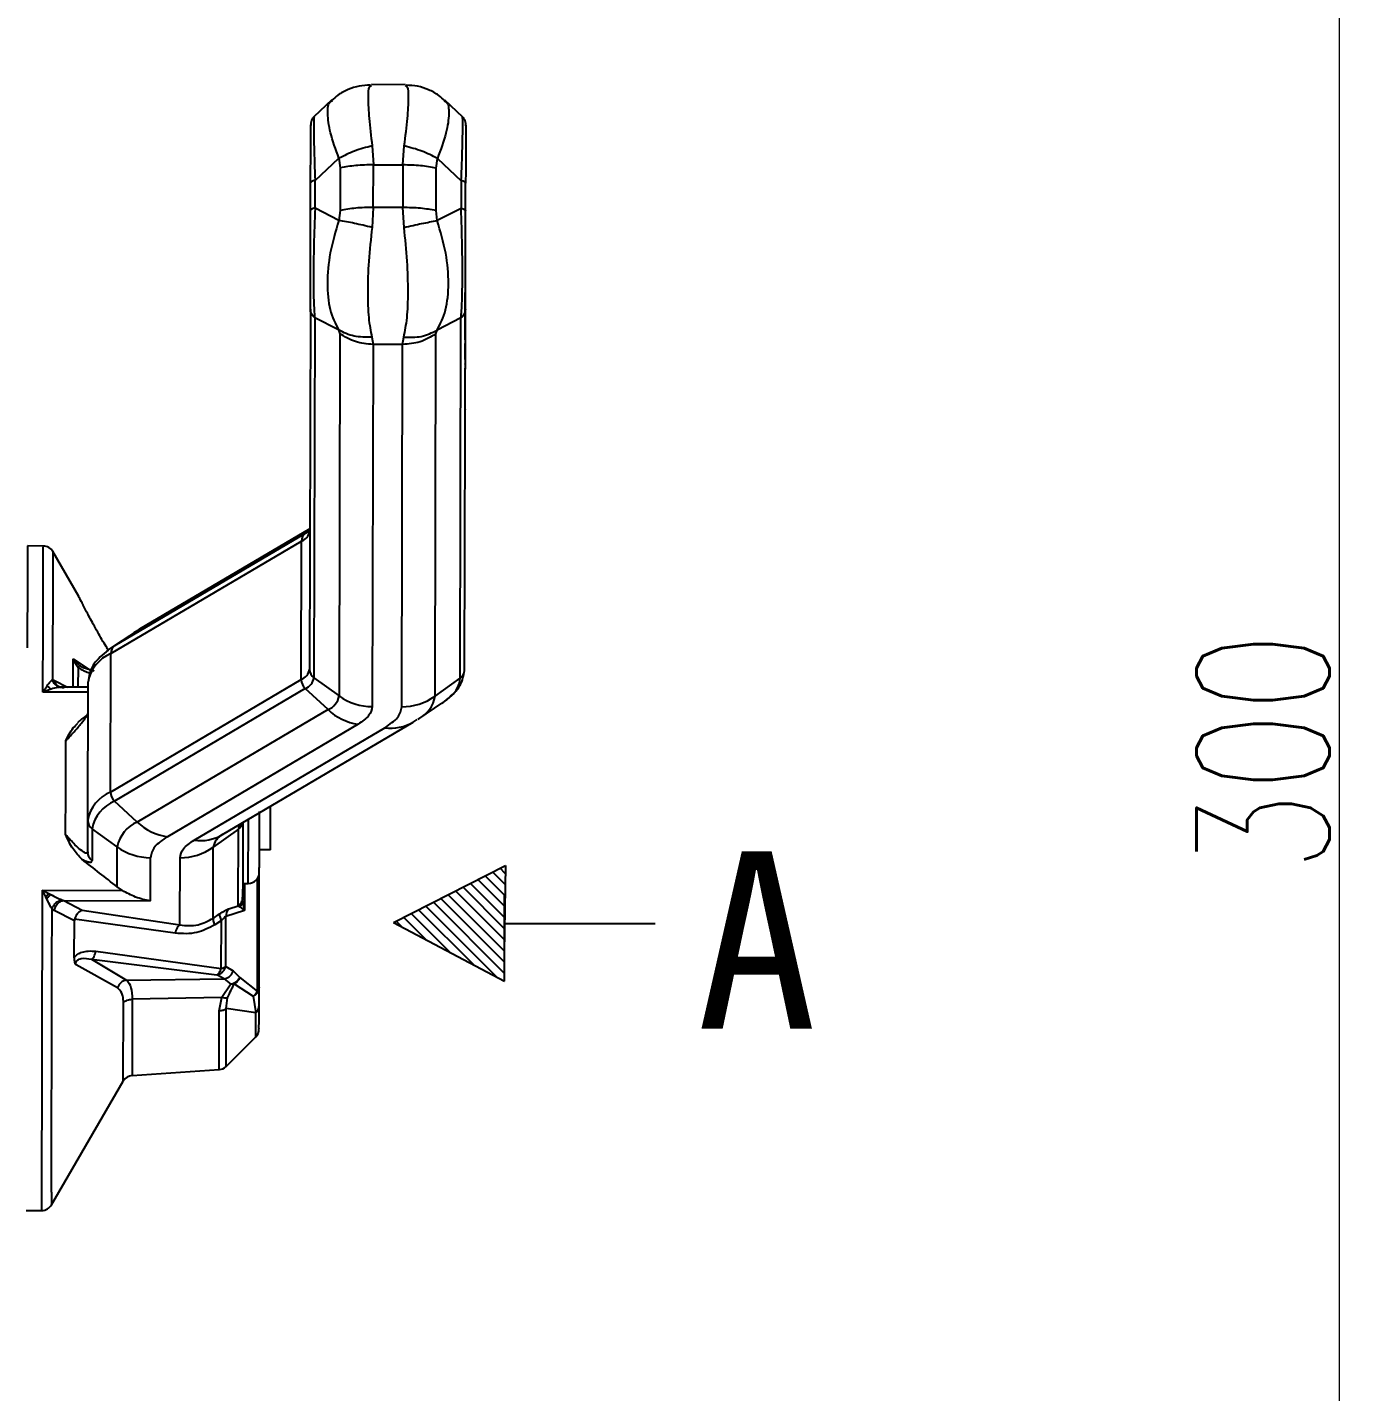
# Model space of a CAD drawing. Header units: millimetres. Extents: x 1890 to 4327, y 775 to 2498.
# Drawn here: x 2703 to 2823.2, y 2199.7 to 2322.9 of the extents above; entities that cross this region are included whole.
import ezdxf

# ---------------------------------------------------------------- set-up
doc = ezdxf.new("R2010")
doc.units = ezdxf.units.MM
doc.layers.add('AM_5', color=3, linetype='Continuous', lineweight=25)
doc.layers.add('文字', color=7, linetype='Continuous', lineweight=13)
doc.layers.add('layer 1', color=7, linetype='Continuous')
doc.styles.add('SLDTEXTSTYLE1', font='txt.shx', dxfattribs={"width": 0.7, "bigfont": 'gbcbig.shx'})
doc.styles.add('STYLE1', font='txt.shx', dxfattribs={"width": 0.8, "height": 3, "bigfont": 'hzdx.shx'})
doc.dimstyles.new('SLDDIMSTYLE12$0', dxfattribs={"dimtxt": 12, "dimasz": 10, "dimexe": 0, "dimexo": 0.0625, "dimgap": 0.875, "dimtad": 1, "dimdec": 1, "dimlfac": 1.8, "dimrnd": 1e-09, "dimzin": 12, "dimdsep": 46, "dimtxsty": 'SLDTEXTSTYLE1', "dimcen": 0.09, "dimdle": 8.16, "dimclrd": 3, "dimclre": 3, "dimadec": 0, "dimazin": 3, "dimtfac": 1, "dimtdec": 1, "dimtofl": 0, "dimtmove": 0, "dimatfit": 3, "dimfxl": 0, "dimfrac": 2, "dimtolj": 1, "dimlwd": 5, "dimlwe": 5, "dimarcsym": 0})

# ---------------------------------------------------------------- blocks, each defined once
blk = doc.blocks.new('*D78')
at = {"layer": 'AM_5', "color": 3, "lineweight": 5, "transparency": 16777216}
blk.add_line((2641.7, 2406.85), (2821.53, 2406.85), dxfattribs=at)
at = {"layer": 'AM_5', "color": 3, "linetype": 'Continuous', "lineweight": 5, "transparency": 16777216}
for p, q in [((2821.53, 2396.85), (2821.53, 2118.11)), ((2688.7, 2108.11), (2821.53, 2108.11))]:
    blk.add_line(p, q, dxfattribs=at)
at = {"layer": 'AM_5', "color": 3, "transparency": 16777216}
for points in [[(2819.86, 2396.85), (2823.19, 2396.85), (2821.53, 2406.85)], [(2819.86, 2118.11), (2823.19, 2118.11), (2821.53, 2108.11)]]:
    blk.add_solid(points, dxfattribs=at)
at = {"layer": 'Defpoints', "color": 0, "transparency": 16777216}
for p in [(2641.64, 2406.85), (2688.64, 2108.11), (2821.53, 2108.11)]:
    blk.add_point(p, dxfattribs=at)
at = {"layer": 'AM_5', "color": 0, "transparency": 16777216, "insert": (2814.65, 2257.48), "char_height": 12, "attachment_point": 5, "rotation": 90, "style": 'SLDTEXTSTYLE1'}
blk.add_mtext('\\A1;300', dxfattribs=at)

msp = doc.modelspace()

# ---------------------------------------------------------------- hatches: boundary and pattern name
at = {"layer": 'layer 1'}
h = msp.add_hatch(dxfattribs=at)
h.set_pattern_fill('ANSI31', color=256, scale=0.225, angle=90)
h.set_pattern_definition([(135, (1536.5474, -4875.60505), (-0.50513941, -0.50513941), [])])
h.paths.add_polyline_path([(2746.218, 2247.209), (2736.111, 2242.066), (2746.147, 2236.787), (2746.147, 2241.998)])

# ---------------------------------------------------------------- linework, layer by layer
at = {"color": 7, "linetype": 'Continuous', "lineweight": 25}
for p, q in [((2734.117, 2317.636), (2734.031, 2317.583)), ((2737.186, 2317.729), (2734.117, 2317.736)), ((2737.275, 2317.574), (2737.186, 2317.629)), ((2730.554, 2316.348), (2728.913, 2314.832)), ((2730.545, 2316.263), (2730.605, 2316.29)), ((2742.379, 2314.802), (2740.744, 2316.326)), ((2740.691, 2316.266), (2740.757, 2316.235)), ((2734.194, 2312.205), (2734.303, 2310.491)), ((2736.969, 2310.486), (2737.086, 2312.199)), ((2729.033, 2309.086), (2731.191, 2311.079)), ((2731.191, 2311.079), (2731.302, 2310.222)), ((2731.302, 2310.222), (2731.294, 2306.377)), ((2734.295, 2306.646), (2734.303, 2310.491)), ((2734.303, 2310.491), (2736.969, 2310.486)), ((2736.969, 2310.486), (2736.961, 2306.641)), ((2739.961, 2306.359), (2739.969, 2310.204)), ((2739.969, 2310.204), (2740.083, 2311.06)), ((2740.083, 2311.06), (2742.233, 2309.057)), ((2729.028, 2306.586), (2729.033, 2309.086)), ((2742.233, 2309.057), (2742.228, 2306.558)), ((2728.627, 2306.367), (2728.633, 2308.866)), ((2742.627, 2306.337), (2742.633, 2308.836)), ((2731.179, 2305.474), (2729.028, 2306.586)), ((2734.295, 2306.646), (2734.178, 2304.84)), ((2736.961, 2306.641), (2734.295, 2306.646)), ((2737.07, 2304.834), (2736.961, 2306.641)), ((2742.228, 2306.558), (2740.071, 2305.455)), ((2731.294, 2306.377), (2731.179, 2305.474)), ((2740.071, 2305.455), (2739.961, 2306.359)), ((2742.602, 2294.687), (2742.621, 2303.291)), ((2728.608, 2297.461), (2728.539, 2264.942)), ((2729.007, 2296.691), (2728.937, 2264.172)), ((2731.158, 2295.579), (2729.007, 2296.691)), ((2742.207, 2296.663), (2740.05, 2295.56)), ((2742.137, 2264.144), (2742.207, 2296.663)), ((2742.539, 2264.912), (2742.608, 2297.431)), ((2731.158, 2295.579), (2731.27, 2295.245)), ((2739.937, 2295.226), (2740.05, 2295.56)), ((2731.27, 2295.245), (2731.2, 2262.533)), ((2734.157, 2294.945), (2734.268, 2294.277)), ((2734.268, 2294.277), (2734.198, 2261.565)), ((2736.935, 2294.272), (2734.268, 2294.277)), ((2736.865, 2261.56), (2736.935, 2294.272)), ((2736.935, 2294.272), (2737.049, 2294.939)), ((2739.867, 2262.515), (2739.937, 2295.226)), ((2742.599, 2292.925), (2742.602, 2294.361)), ((2742.593, 2290.549), (2742.597, 2292.14)), ((2742.598, 2292.485), (2742.598, 2292.514)), ((2742.587, 2287.509), (2742.592, 2289.817)), ((2742.583, 2285.573), (2742.586, 2287.164)), ((2710.958, 2267.075), (2728.181, 2277.232)), ((2728.566, 2277.611), (2713.016, 2268.441)), ((2728.566, 2277.617), (2713.188, 2268.549)), ((2728.181, 2277.232), (2728.565, 2277.487)), ((2728.327, 2277.323), (2728.181, 2277.232)), ((2728.478, 2277.357), (2728.419, 2277.386)), ((2728.56, 2277.362), (2728.565, 2277.438)), ((2704.485, 2276.072), (2703.062, 2276.075)), ((2710.594, 2266.353), (2727.817, 2276.51)), ((2727.79, 2264.014), (2727.817, 2276.51)), ((2707.686, 2271.503), (2705.344, 2275.58)), ((2710.958, 2267.075), (2713.016, 2268.441)), ((2713.016, 2268.441), (2712.681, 2268.232)), ((2713.186, 2268.547), (2712.822, 2268.298)), ((2713.016, 2268.441), (2713.188, 2268.549)), ((2712.681, 2268.232), (2710.584, 2266.841)), ((2710.584, 2266.841), (2710.958, 2267.075)), ((2707.19, 2263.316), (2707.195, 2265.875)), ((2707.195, 2265.875), (2707.33, 2265.557)), ((2707.39, 2265.613), (2707.195, 2265.875)), ((2707.195, 2265.875), (2708.666, 2264.9)), ((2710.567, 2253.857), (2710.594, 2266.353)), ((2707.33, 2265.557), (2707.39, 2265.613)), ((2707.33, 2265.557), (2707.627, 2265.113)), ((2707.779, 2265.259), (2707.39, 2265.613)), ((2707.627, 2265.113), (2707.624, 2263.315)), ((2709.091, 2264.771), (2708.099, 2265.072)), ((2704.457, 2262.882), (2704.834, 2263.458)), ((2705.325, 2264.006), (2705.509, 2263.935)), ((2705.509, 2263.935), (2706.673, 2263.317)), ((2705.808, 2263.39), (2705.87, 2263.378)), ((2705.915, 2263.31), (2705.818, 2263.385)), ((2706.19, 2263.313), (2705.912, 2263.3)), ((2708.535, 2263.313), (2706.066, 2263.319)), ((2706.374, 2263.279), (2706.19, 2263.313)), ((2708.509, 2251.304), (2708.536, 2263.8)), ((2710.567, 2253.857), (2727.79, 2264.014)), ((2728.937, 2264.172), (2731.2, 2262.533)), ((2739.867, 2262.515), (2742.137, 2264.144)), ((2705.21, 2263.158), (2704.457, 2262.882)), ((2708.534, 2262.874), (2704.457, 2262.882)), ((2728.151, 2263.197), (2710.928, 2253.041)), ((2730.203, 2261.295), (2728.151, 2263.197)), ((2730.203, 2261.295), (2712.979, 2251.139)), ((2738.394, 2260.481), (2740.491, 2261.871)), ((2732.92, 2259.98), (2715.697, 2249.823)), ((2718.114, 2249.508), (2735.337, 2259.664)), ((2720.664, 2250.007), (2737.887, 2260.164)), ((2737.887, 2260.164), (2738.059, 2260.271)), ((2737.888, 2260.165), (2738.253, 2260.414)), ((2738.311, 2260.427), (2738.394, 2260.481)), ((2712.979, 2251.139), (2710.928, 2253.041)), ((2724.915, 2252.514), (2725.012, 2252.514)), ((2725.004, 2248.647), (2725.012, 2252.514)), ((2708.503, 2248.451), (2708.509, 2251.304)), ((2722.509, 2251.095), (2722.498, 2245.849)), ((2722.997, 2245.596), (2723.01, 2251.39)), ((2708.908, 2250.534), (2708.902, 2247.681)), ((2711.171, 2248.895), (2708.908, 2250.534)), ((2722.108, 2250.506), (2719.838, 2248.877)), ((2722.093, 2243.584), (2722.108, 2250.506)), ((2711.163, 2245.294), (2711.171, 2248.895)), ((2719.824, 2242.45), (2719.838, 2248.877)), ((2725.004, 2248.647), (2724.004, 2248.649)), ((2714.161, 2244.037), (2714.169, 2247.927)), ((2716.823, 2241.857), (2716.836, 2247.922)), ((2723.823, 2235.841), (2723.845, 2246.062)), ((2704.357, 2216.072), (2704.419, 2244.983)), ((2704.419, 2244.983), (2711.629, 2244.968)), ((2704.706, 2244.407), (2704.419, 2244.983)), ((2704.419, 2244.983), (2704.995, 2244.686)), ((2711.629, 2244.968), (2711.163, 2245.294)), ((2722.498, 2245.849), (2722.495, 2244.352)), ((2722.497, 2245.597), (2722.997, 2245.596)), ((2722.651, 2245.597), (2722.646, 2243.173)), ((2704.793, 2244.233), (2704.706, 2244.407)), ((2704.995, 2244.686), (2705.17, 2244.597)), ((2706.149, 2244.118), (2706.332, 2244.054)), ((2706.332, 2244.054), (2708.013, 2243.178)), ((2706.332, 2244.054), (2714.161, 2244.037)), ((2722.484, 2243.957), (2722.468, 2244.134)), ((2722.505, 2243.862), (2722.476, 2243.919)), ((2722.495, 2244.352), (2722.494, 2244.078)), ((2722.531, 2243.857), (2722.494, 2244.078)), ((2722.646, 2243.173), (2722.531, 2243.857)), ((2705.465, 2243.146), (2705.281, 2243.271)), ((2707.299, 2242.211), (2705.465, 2243.146)), ((2707.323, 2242.383), (2707.299, 2242.211)), ((2716.389, 2241.102), (2707.323, 2242.383)), ((2708.013, 2243.178), (2716.823, 2241.857)), ((2719.824, 2242.45), (2720.407, 2242.845)), ((2722.646, 2243.173), (2720.989, 2242.625)), ((2721.236, 2243.299), (2722.093, 2243.584)), ((2722.093, 2243.584), (2722.225, 2243.49)), ((2722.225, 2243.49), (2722.646, 2243.173)), ((2707.292, 2238.935), (2707.299, 2242.211)), ((2720.574, 2242.25), (2719.99, 2241.87)), ((2720.564, 2237.936), (2720.574, 2242.25)), ((2708.839, 2238.754), (2712.013, 2236.88)), ((2708.839, 2238.754), (2720.166, 2237.349)), ((2709.238, 2239.477), (2720.564, 2237.936)), ((2711.181, 2236.178), (2707.446, 2238.25)), ((2720.979, 2238.088), (2721.643, 2237.7)), ((2721.643, 2237.7), (2722.236, 2237.104)), ((2712.013, 2236.88), (2720.831, 2236.985)), ((2720.831, 2236.985), (2720.166, 2237.349)), ((2721.439, 2236.516), (2720.622, 2235.291)), ((2720.831, 2236.985), (2721.439, 2236.516)), ((2721.723, 2236.525), (2721.583, 2236.511)), ((2721.723, 2236.525), (2723.442, 2235.414)), ((2722.236, 2237.104), (2723.823, 2235.841)), ((2723.974, 2234.521), (2723.977, 2236.209)), ((2712.527, 2235.143), (2712.513, 2228.254)), ((2720.622, 2235.291), (2712.527, 2235.143)), ((2720.374, 2234.106), (2720.622, 2235.291)), ((2721.012, 2234.305), (2721.137, 2235.264)), ((2723.442, 2235.414), (2723.679, 2233.923)), ((2711.715, 2227.758), (2711.73, 2234.84)), ((2723.679, 2233.923), (2721.012, 2234.305)), ((2723.676, 2232.292), (2723.679, 2233.923)), ((2721.001, 2229.075), (2723.675, 2231.738)), ((2723.675, 2231.738), (2723.676, 2232.292)), ((2721.001, 2229.075), (2721.002, 2229.732)), ((2705.224, 2216.57), (2711.715, 2227.758)), ((2712.513, 2228.254), (2720.366, 2228.787)), ((2705.226, 2217.713), (2705.224, 2216.57)), ((2702.934, 2216.075), (2704.357, 2216.072))]:
    msp.add_line(p, q, dxfattribs=at)
at = {"color": 7, "linetype": 'Continuous', "lineweight": 25, "flags": 128}
for points in [[(2728.443, 2277.404), (2728.363, 2277.347), (2728.327, 2277.323)], [(2703.062, 2276.075), (2703.062, 2276.044), (2703.062, 2275.72), (2703.06, 2275.048), (2703.058, 2274.037), (2703.055, 2272.698), (2703.052, 2271.047), (2703.047, 2269.103), (2703.043, 2266.889)], [(2710.255, 2266.61), (2710.491, 2266.779), (2710.584, 2266.841)], [(2742.511, 2264.692), (2742.532, 2264.801), (2742.539, 2264.912)], [(2722.489, 2251.083), (2722.482, 2251.053), (2722.478, 2251.037)], [(2720.979, 2238.088), (2720.98, 2238.634), (2720.981, 2239.187), (2720.982, 2239.747), (2720.984, 2240.313), (2720.985, 2240.884), (2720.986, 2241.46), (2720.987, 2242.04), (2720.989, 2242.625)]]:
    msp.add_lwpolyline(points, dxfattribs=at)
at = {"color": 7, "linetype": 'Continuous', "lineweight": 25}
for centre, radius, start, end in [((2727.308, 2277.704), 1.298, 293.08147, 344.71047), ((2728.671, 2276.532), 0.854, 124.96394, 181.4796), ((2704.483, 2275.072), 1, 29.87752, 88.78166), ((2711.447, 2266.375), 0.854, 124.96424, 181.47959), ((2711.881, 2263.21), 3.397, 112.27537, 169.98802), ((2727.322, 2265.157), 1.235, 292.27534, 349.98804), ((2729.488, 2264.945), 0.95, 180.20287, 234.51476), ((2741.584, 2264.924), 0.956, 305.32842, 345.9426), ((2728.914, 2264.023), 1.124, 180.45492, 227.25342), ((2727.66, 2264.398), 1.297, 292.27555, 349.98754), ((2739.86, 2264.283), 2.281, 310.49638, 356.50834), ((2729.578, 2262.819), 1.647, 292.27534, 349.98804), ((2734.2, 2266.698), 5.133, 234.24005, 269.98181), ((2736.885, 2266.693), 5.133, 269.77321, 305.51496), ((2737.117, 2262.955), 2.785, 297.28452, 350.89381), ((2737.414, 2266.609), 5.649, 303.00168, 314.03972), ((2733.629, 2264.907), 4.978, 226.51011, 261.8155), ((2735.891, 2263.599), 3.973, 261.99352, 300.1682), ((2711.855, 2250.713), 3.397, 112.27534, 169.98804), ((2711.691, 2253.866), 1.124, 180.45496, 227.25325), ((2712.192, 2249.954), 3.335, 112.27534, 169.98804), ((2709.459, 2251.307), 0.95, 180.20285, 234.51412), ((2714.111, 2248.376), 2.985, 112.27534, 169.98804), ((2716.405, 2254.75), 4.978, 226.51012, 261.8155), ((2721.551, 2251.288), 0.96, 305.41486, 344.83941), ((2718.667, 2253.442), 3.973, 261.99352, 300.1682), ((2721.365, 2248.629), 1.547, 116.74671, 170.79661), ((2722.886, 2250.48), 0.779, 142.71658, 178.13099), ((2714.171, 2253.06), 5.133, 234.24006, 269.98181), ((2716.856, 2253.054), 5.133, 269.77306, 305.51487), ((2722.999, 2246.596), 1, 269.87751, 359.87751), ((2721.929, 2242.662), 0.941, 137.39243, 182.2552), ((2722.969, 2232.447), 1, 314.87872, 359.87751), ((2720.295, 2229.784), 1, 274.41022, 314.87938), ((2712.58, 2227.257), 1, 93.87747, 149.87695), ((2704.359, 2217.072), 1, 269.87751, 329.8775)]:
    msp.add_arc(centre, radius, start, end, dxfattribs=at)
msp.add_ellipse((2699.165, 2246.083), major_axis=(39.739, -29.602), ratio=0.1347016, start_param=1.3656679, end_param=1.4483144, dxfattribs=at)
for points, knots in [([(2734.033, 2317.693), (2733.692, 2317.675), (2733.001, 2317.638), (2732.007, 2317.315), (2731.156, 2316.87), (2730.711, 2316.461), (2730.523, 2316.289)], [0, 0, 0, 0, 0.2636482, 0.533255, 0.8030343, 1, 1, 1, 1]), ([(2734.031, 2317.583), (2733.991, 2317.575), (2733.853, 2317.548), (2733.801, 2316.571), (2733.878, 2314.793), (2734.087, 2313.078), (2734.194, 2312.205)], [0, 0, 0, 0, 0.1160538, 0.4072247, 0.6985704, 1, 1, 1, 1]), ([(2737.086, 2312.199), (2737.196, 2313.071), (2737.412, 2314.786), (2737.497, 2316.563), (2737.45, 2317.538), (2737.313, 2317.566), (2737.275, 2317.574)], [0, 0, 0, 0, 0.3023528, 0.5946015, 0.8866637, 1, 1, 1, 1]), ([(2740.779, 2316.262), (2740.591, 2316.436), (2740.147, 2316.847), (2739.297, 2317.297), (2738.304, 2317.624), (2737.614, 2317.664), (2737.273, 2317.683)], [0, 0, 0, 0, 0.1977901, 0.4672889, 0.7366185, 1, 1, 1, 1]), ([(2731.191, 2311.079), (2730.9, 2311.884), (2730.327, 2313.467), (2730.131, 2315.18), (2730.216, 2316.135), (2730.509, 2316.249), (2730.545, 2316.263)], [0, 0, 0, 0, 0.32510353, 0.63958996, 0.95632055, 1, 1, 1, 1]), ([(2740.757, 2316.235), (2740.792, 2316.221), (2741.082, 2316.106), (2741.16, 2315.152), (2740.958, 2313.444), (2740.378, 2311.863), (2740.083, 2311.06)], [0, 0, 0, 0, 0.0437585, 0.3588199, 0.6740807, 1, 1, 1, 1]), ([(2728.633, 2308.866), (2728.635, 2309.846), (2728.638, 2311.244), (2728.641, 2312.638), (2728.642, 2313.399), (2728.643, 2313.884), (2728.644, 2314.179), (2728.644, 2314.078), (2728.644, 2314.044)], [0, 0, 0, 0, 0.3430655, 0.489647, 0.6330797, 0.7764735, 0.9232465, 1, 1, 1, 1]), ([(2728.916, 2314.826), (2728.905, 2314.815), (2728.835, 2314.752), (2728.746, 2314.6), (2728.659, 2314.381), (2728.649, 2314.225), (2728.644, 2314.148)], [0, 0, 0, 0, 0.0623363, 0.3776324, 0.693034, 1, 1, 1, 1]), ([(2728.971, 2314.766), (2728.963, 2314.796), (2728.925, 2314.935), (2728.908, 2314.073), (2728.932, 2312.112), (2728.998, 2310.147), (2729.033, 2309.086)], [0, 0, 0, 0, 0.0799609, 0.3699951, 0.6599223, 1, 1, 1, 1]), ([(2742.233, 2309.057), (2742.273, 2310.11), (2742.346, 2312.067), (2742.379, 2314.031), (2742.366, 2314.903), (2742.328, 2314.764), (2742.319, 2314.733)], [0, 0, 0, 0, 0.3373309, 0.6273478, 0.9171835, 1, 1, 1, 1]), ([(2742.644, 2314.118), (2742.639, 2314.195), (2742.629, 2314.351), (2742.544, 2314.57), (2742.456, 2314.722), (2742.387, 2314.785), (2742.376, 2314.795)], [0, 0, 0, 0, 0.3080927, 0.6246521, 0.9411056, 1, 1, 1, 1]), ([(2742.644, 2314.01), (2742.644, 2314.046), (2742.644, 2314.147), (2742.643, 2313.848), (2742.642, 2313.357), (2742.641, 2312.592), (2742.638, 2311.199), (2742.635, 2309.808), (2742.633, 2308.836)], [0, 0, 0, 0, 0.0793091, 0.2259045, 0.3693521, 0.5127847, 0.6595677, 1, 1, 1, 1]), ([(2734.194, 2312.205), (2733.65, 2312.066), (2732.562, 2311.788), (2731.648, 2311.315), (2731.191, 2311.079)], [0, 0, 0, 0, 0.5000023, 1, 1, 1, 1]), ([(2740.083, 2311.06), (2739.627, 2311.298), (2738.715, 2311.775), (2737.629, 2312.057), (2737.086, 2312.199)], [0, 0, 0, 0, 0.4999977, 1, 1, 1, 1]), ([(2729.028, 2306.586), (2728.988, 2305.465), (2728.915, 2303.379), (2728.877, 2300.385), (2728.903, 2297.958), (2728.97, 2297.135), (2729.007, 2296.691)], [0, 0, 0, 0, 0.2683795, 0.4991161, 0.7297085, 1, 1, 1, 1]), ([(2742.207, 2296.663), (2742.245, 2297.102), (2742.315, 2297.919), (2742.352, 2300.332), (2742.327, 2303.331), (2742.263, 2305.427), (2742.228, 2306.558)], [0, 0, 0, 0, 0.2680966, 0.4988227, 0.7294637, 1, 1, 1, 1]), ([(2728.608, 2297.461), (2728.609, 2297.838), (2728.61, 2298.376), (2728.613, 2299.709), (2728.615, 2300.785), (2728.618, 2301.998), (2728.622, 2303.882), (2728.625, 2305.345), (2728.627, 2306.367)], [0, 0, 0, 0, 0.2713523, 0.38737, 0.5008964, 0.614411, 0.7305771, 1, 1, 1, 1]), ([(2731.179, 2305.474), (2730.886, 2304.492), (2730.31, 2302.561), (2730.075, 2299.759), (2730.298, 2297.281), (2730.868, 2296.153), (2731.158, 2295.579)], [0, 0, 0, 0, 0.2541677, 0.5000156, 0.7457168, 1, 1, 1, 1]), ([(2734.178, 2304.84), (2733.638, 2304.968), (2732.552, 2305.225), (2731.639, 2305.391), (2731.179, 2305.474)], [0, 0, 0, 0, 0.4968676, 1, 1, 1, 1]), ([(2737.07, 2304.834), (2737.614, 2304.96), (2738.701, 2305.213), (2739.615, 2305.374), (2740.071, 2305.455)], [0, 0, 0, 0, 0.5000008, 1, 1, 1, 1]), ([(2740.05, 2295.56), (2740.34, 2296.127), (2740.915, 2297.252), (2741.152, 2299.728), (2740.928, 2302.538), (2740.36, 2304.472), (2740.071, 2305.455)], [0, 0, 0, 0, 0.2523714, 0.4999867, 0.7458393, 1, 1, 1, 1]), ([(2742.608, 2297.431), (2742.609, 2297.804), (2742.61, 2298.338), (2742.613, 2299.66), (2742.615, 2300.734), (2742.618, 2301.945), (2742.622, 2303.835), (2742.625, 2305.306), (2742.627, 2306.337)], [0, 0, 0, 0, 0.2691806, 0.3853625, 0.4988695, 0.6124074, 0.7284377, 1, 1, 1, 1]), ([(2734.178, 2304.84), (2734.068, 2303.819), (2733.852, 2301.811), (2733.758, 2298.98), (2733.84, 2296.532), (2734.05, 2295.48), (2734.157, 2294.945)], [0, 0, 0, 0, 0.2542602, 0.5000155, 0.7456229, 1, 1, 1, 1]), ([(2737.049, 2294.939), (2737.158, 2295.473), (2737.372, 2296.524), (2737.465, 2298.972), (2737.383, 2301.804), (2737.176, 2303.812), (2737.07, 2304.834)], [0, 0, 0, 0, 0.2543723, 0.4999845, 0.7457353, 1, 1, 1, 1]), ([(2734.157, 2294.945), (2733.613, 2294.93), (2732.526, 2294.9), (2731.614, 2295.353), (2731.158, 2295.579)], [0, 0, 0, 0, 0.4999999, 1, 1, 1, 1]), ([(2737.049, 2294.939), (2737.589, 2294.921), (2738.676, 2294.886), (2739.59, 2295.334), (2740.05, 2295.56)], [0, 0, 0, 0, 0.49686743, 1, 1, 1, 1]), ([(2742.589, 2288.608), (2742.59, 2288.712), (2742.59, 2288.984), (2742.591, 2289.527), (2742.592, 2290.068), (2742.593, 2290.181)], [0, 0, 0, 0, 0.3316011, 0.8605175, 1, 1, 1, 1]), ([(2742.589, 2288.419), (2742.589, 2288.414), (2742.589, 2288.398), (2742.589, 2288.523), (2742.589, 2288.608)], [0, 0, 0, 0, 0.3310024, 1, 1, 1, 1]), ([(2704.457, 2262.882), (2704.46, 2264.287), (2704.466, 2267.097), (2704.473, 2270.523), (2704.479, 2273.246), (2704.483, 2275.079), (2704.485, 2276.021), (2704.485, 2275.975), (2704.485, 2275.958)], [0, 0, 0, 0, 0.1799587, 0.3599173, 0.539876, 0.7198347, 0.8997934, 1, 1, 1, 1]), ([(2705.35, 2275.532), (2705.35, 2275.544), (2705.35, 2275.649), (2705.349, 2275.216), (2705.347, 2274.197), (2705.343, 2272.487), (2705.339, 2270.197), (2705.333, 2267.393), (2705.328, 2265.135), (2705.325, 2264.006)], [0, 0, 0, 0, 0.0217233, 0.1847696, 0.3478159, 0.5108621, 0.6739081, 0.8369541, 1, 1, 1, 1]), ([(2710.378, 2266.632), (2710.305, 2266.751), (2709.997, 2267.254), (2709.512, 2268.101), (2708.914, 2269.175), (2708.374, 2270.182), (2707.927, 2271.04), (2707.696, 2271.489), (2707.686, 2271.5), (2707.684, 2271.502)], [0, 0, 0, 0, 0.0645029, 0.2723656, 0.3928511, 0.5848746, 0.7776318, 0.9511742, 1, 1, 1, 1]), ([(2710.347, 2266.677), (2709.852, 2266.264), (2708.859, 2265.435), (2708.662, 2264.494), (2708.563, 2264.021)], [0, 0, 0, 0, 0.4978748, 1, 1, 1, 1]), ([(2707.779, 2265.259), (2707.766, 2265.253), (2707.74, 2265.24), (2707.666, 2265.156), (2707.627, 2265.113)], [0, 0, 0, 0, 0.4911669, 1, 1, 1, 1]), ([(2707.627, 2265.113), (2707.735, 2265.042), (2707.964, 2264.89), (2708.357, 2264.706), (2708.63, 2264.641), (2708.773, 2264.607)], [0, 0, 0, 0, 0.2969994, 0.6323688, 1, 1, 1, 1]), ([(2708.108, 2265.07), (2708.087, 2265.08), (2707.98, 2265.129), (2707.868, 2265.201), (2707.779, 2265.259)], [0, 0, 0, 0, 0.2007968, 1, 1, 1, 1]), ([(2740.728, 2262.035), (2741.222, 2262.448), (2742.216, 2263.277), (2742.413, 2264.219), (2742.511, 2264.691)], [0, 0, 0, 0, 0.4978748, 1, 1, 1, 1]), ([(2704.834, 2263.458), (2704.934, 2263.594), (2705.11, 2263.831), (2705.261, 2263.953), (2705.325, 2264.006)], [0, 0, 0, 0, 0.5684211, 1, 1, 1, 1]), ([(2705.21, 2263.158), (2705.144, 2263.196), (2705.012, 2263.271), (2704.893, 2263.396), (2704.834, 2263.458)], [0, 0, 0, 0, 0.4999991, 1, 1, 1, 1]), ([(2706.19, 2263.313), (2706.095, 2263.318), (2705.9, 2263.329), (2705.636, 2263.478), (2705.427, 2263.708), (2705.359, 2263.908), (2705.325, 2264.006)], [0, 0, 0, 0, 0.2432277, 0.5000045, 0.7567789, 1, 1, 1, 1]), ([(2706.374, 2263.279), (2706.275, 2263.275), (2706.072, 2263.267), (2705.801, 2263.402), (2705.594, 2263.63), (2705.537, 2263.835), (2705.509, 2263.935)], [0, 0, 0, 0, 0.2423329, 0.4999383, 0.7575772, 1, 1, 1, 1]), ([(2705.912, 2263.3), (2705.872, 2263.299), (2705.658, 2263.293), (2705.411, 2263.219), (2705.21, 2263.158)], [0, 0, 0, 0, 0.1842245, 1, 1, 1, 1]), ([(2708.479, 2260.815), (2708.485, 2260.826), (2708.526, 2260.894), (2708.528, 2260.923), (2708.53, 2260.948)], [0, 0, 0, 0, 0.14984552, 1, 1, 1, 1]), ([(2706.525, 2258.473), (2706.806, 2258.778), (2707.307, 2259.324), (2707.907, 2260.029), (2708.238, 2260.451), (2708.402, 2260.679), (2708.456, 2260.774), (2708.479, 2260.815)], [0, 0, 0, 0, 0.3800989, 0.6787149, 0.8002606, 0.9135692, 1, 1, 1, 1]), ([(2706.525, 2258.473), (2706.716, 2258.886), (2706.992, 2259.48), (2707.469, 2259.939), (2707.616, 2260.079)], [0, 0, 0, 0, 0.6940675, 1, 1, 1, 1]), ([(2708.484, 2260.816), (2708.431, 2260.794), (2708.321, 2260.749), (2707.993, 2260.462), (2707.706, 2260.225), (2707.578, 2260.119)], [0, 0, 0, 0, 0.3370915, 0.7019386, 1, 1, 1, 1]), ([(2723.977, 2236.209), (2723.979, 2237.148), (2723.983, 2239.059), (2723.991, 2242.598), (2723.999, 2246.308), (2724.006, 2249.544), (2724.009, 2251.298), (2724.011, 2251.959)], [0, 0, 0, 0, 0.2139671, 0.435408, 0.656849, 0.8708161, 1, 1, 1, 1]), ([(2723.999, 2246.594), (2724, 2246.668), (2724, 2246.781), (2724.001, 2247.466), (2724.003, 2248.176), (2724.005, 2249.057), (2724.007, 2250.338), (2724.01, 2251.402), (2724.011, 2252.094)], [0, 0, 0, 0, 0.2394568, 0.3683607, 0.5, 0.6316393, 0.7605432, 1, 1, 1, 1]), ([(2707.978, 2247.779), (2707.692, 2248.081), (2707.068, 2248.741), (2706.704, 2249.571), (2706.507, 2250.021)], [0, 0, 0, 0, 0.4568472, 1, 1, 1, 1]), ([(2708.454, 2248.345), (2708.43, 2248.335), (2708.376, 2248.311), (2708.212, 2248.378), (2707.882, 2248.594), (2707.286, 2249.137), (2706.786, 2249.704), (2706.507, 2250.021)], [0, 0, 0, 0, 0.0880689, 0.2011384, 0.3224176, 0.6207055, 1, 1, 1, 1]), ([(2720.672, 2250.014), (2720.658, 2250.006), (2720.64, 2249.994), (2720.667, 2250.008), (2720.673, 2250.011)], [0, 0, 0, 0, 0.7721606, 1, 1, 1, 1]), ([(2707.978, 2247.779), (2708.117, 2247.715), (2708.391, 2247.588), (2708.68, 2247.52), (2708.867, 2247.54), (2708.89, 2247.634), (2708.902, 2247.681)], [0, 0, 0, 0, 0.2643449, 0.5180732, 0.7521058, 1, 1, 1, 1]), ([(2708.503, 2248.451), (2708.502, 2248.406), (2708.5, 2248.353), (2708.459, 2248.346), (2708.454, 2248.345)], [0, 0, 0, 0, 0.8613584, 1, 1, 1, 1]), ([(2708.536, 2248.214), (2708.534, 2248.22), (2708.505, 2248.295), (2708.504, 2248.376), (2708.503, 2248.451)], [0, 0, 0, 0, 0.0712594, 1, 1, 1, 1]), ([(2708.902, 2247.681), (2708.843, 2247.73), (2708.727, 2247.828), (2708.601, 2248.012), (2708.557, 2248.149), (2708.536, 2248.214)], [0, 0, 0, 0, 0.3420823, 0.6841646, 1, 1, 1, 1]), ([(2714.161, 2244.037), (2714.156, 2244.038), (2713.708, 2244.094), (2712.842, 2244.302), (2712.022, 2244.751), (2711.629, 2244.968)], [0, 0, 0, 0, 0.0050146, 0.5222206, 1, 1, 1, 1]), ([(2704.706, 2244.407), (2704.753, 2244.455), (2704.846, 2244.552), (2704.946, 2244.641), (2704.995, 2244.686)], [0, 0, 0, 0, 0.5, 1, 1, 1, 1]), ([(2705.17, 2244.597), (2705.106, 2244.542), (2704.973, 2244.43), (2704.854, 2244.3), (2704.793, 2244.233)], [0, 0, 0, 0, 0.4869219, 1, 1, 1, 1]), ([(2705.281, 2243.271), (2705.213, 2243.404), (2705.063, 2243.696), (2704.888, 2244.043), (2704.793, 2244.233)], [0, 0, 0, 0, 0.4544713, 1, 1, 1, 1]), ([(2705.17, 2244.597), (2705.348, 2244.506), (2705.696, 2244.33), (2706.001, 2244.188), (2706.149, 2244.118)], [0, 0, 0, 0, 0.5125457, 1, 1, 1, 1]), ([(2705.281, 2243.271), (2705.314, 2243.367), (2705.384, 2243.566), (2705.594, 2243.827), (2705.858, 2244.029), (2706.054, 2244.089), (2706.149, 2244.118)], [0, 0, 0, 0, 0.24321933, 0.49998917, 0.75676549, 1, 1, 1, 1]), ([(2706.332, 2244.054), (2706.234, 2244.029), (2706.031, 2243.978), (2705.759, 2243.764), (2705.551, 2243.476), (2705.493, 2243.254), (2705.465, 2243.146)], [0, 0, 0, 0, 0.2423132, 0.4999118, 0.7575586, 1, 1, 1, 1]), ([(2722.225, 2243.49), (2722.264, 2243.531), (2722.344, 2243.613), (2722.428, 2243.758), (2722.484, 2243.915), (2722.491, 2244.024), (2722.494, 2244.078)], [0, 0, 0, 0, 0.2446462, 0.4957492, 0.7490338, 1, 1, 1, 1]), ([(2705.226, 2217.713), (2705.227, 2218.18), (2705.229, 2219.113), (2705.234, 2221.284), (2705.24, 2223.963), (2705.246, 2227.148), (2705.254, 2230.752), (2705.263, 2234.7), (2705.272, 2238.897), (2705.278, 2241.813), (2705.281, 2243.271)], [0, 0, 0, 0, 0.1249998, 0.2499997, 0.3749996, 0.4999996, 0.6249996, 0.7499997, 0.8749998, 1, 1, 1, 1]), ([(2708.013, 2243.178), (2708.012, 2243.178), (2708.01, 2243.177), (2708.005, 2243.176), (2707.986, 2243.17), (2707.916, 2243.147), (2707.778, 2243.075), (2707.591, 2242.91), (2707.423, 2242.667), (2707.355, 2242.474), (2707.323, 2242.383)], [0, 0, 0, 0, 0.0021587, 0.0060527, 0.0190753, 0.0664028, 0.2502171, 0.5000718, 0.7657091, 1, 1, 1, 1]), ([(2716.823, 2241.857), (2717.374, 2241.801), (2718.387, 2241.7), (2719.374, 2242.215), (2719.824, 2242.45)], [0, 0, 0, 0, 0.5442934, 1, 1, 1, 1]), ([(2719.824, 2242.45), (2719.82, 2242.42), (2719.812, 2242.36), (2719.841, 2242.221), (2719.899, 2242.056), (2719.96, 2241.931), (2719.99, 2241.87)], [0, 0, 0, 0, 0.2468964, 0.5003993, 0.7536943, 1, 1, 1, 1]), ([(2720.407, 2242.845), (2720.403, 2242.815), (2720.393, 2242.752), (2720.423, 2242.61), (2720.481, 2242.441), (2720.543, 2242.313), (2720.574, 2242.25)], [0, 0, 0, 0, 0.2465016, 0.5, 0.7534984, 1, 1, 1, 1]), ([(2720.407, 2242.845), (2720.572, 2242.952), (2720.886, 2243.156), (2721.124, 2243.253), (2721.236, 2243.299)], [0, 0, 0, 0, 0.5248892, 1, 1, 1, 1]), ([(2720.989, 2242.625), (2720.962, 2242.612), (2720.907, 2242.585), (2720.765, 2242.468), (2720.653, 2242.34), (2720.574, 2242.25)], [0, 0, 0, 0, 0.2120064, 0.4434905, 1, 1, 1, 1]), ([(2719.99, 2241.87), (2719.454, 2241.591), (2718.29, 2240.987), (2717.055, 2241.062), (2716.389, 2241.102)], [0, 0, 0, 0, 0.4609247, 1, 1, 1, 1]), ([(2716.823, 2241.857), (2716.779, 2241.828), (2716.689, 2241.769), (2716.564, 2241.592), (2716.458, 2241.366), (2716.411, 2241.189), (2716.389, 2241.102)], [0, 0, 0, 0, 0.2450812, 0.5000044, 0.7549251, 1, 1, 1, 1]), ([(2707.292, 2238.935), (2707.39, 2239.031), (2707.598, 2239.236), (2708.042, 2239.421), (2708.6, 2239.527), (2709.01, 2239.494), (2709.238, 2239.477)], [0, 0, 0, 0, 0.1823359, 0.3887892, 0.661241, 1, 1, 1, 1]), ([(2707.446, 2238.25), (2707.399, 2238.35), (2707.313, 2238.534), (2707.299, 2238.809), (2707.292, 2238.935)], [0, 0, 0, 0, 0.54168345, 1, 1, 1, 1]), ([(2707.446, 2238.25), (2707.44, 2238.284), (2707.43, 2238.349), (2707.438, 2238.454), (2707.472, 2238.555), (2707.534, 2238.642), (2707.616, 2238.71), (2707.746, 2238.78), (2708.176, 2238.89), (2708.54, 2238.815), (2708.839, 2238.754)], [0, 0, 0, 0, 0.0568929, 0.1087605, 0.1566899, 0.2041437, 0.2548575, 0.3103406, 0.4336006, 1, 1, 1, 1]), ([(2708.839, 2238.754), (2708.88, 2238.782), (2708.964, 2238.841), (2709.079, 2239.011), (2709.176, 2239.225), (2709.217, 2239.394), (2709.238, 2239.477)], [0, 0, 0, 0, 0.2454954, 0.5, 0.7545046, 1, 1, 1, 1]), ([(2720.166, 2237.349), (2720.205, 2237.372), (2720.283, 2237.421), (2720.393, 2237.555), (2720.492, 2237.727), (2720.54, 2237.867), (2720.564, 2237.936)], [0, 0, 0, 0, 0.2434778, 0.4957413, 0.7502205, 1, 1, 1, 1]), ([(2720.166, 2237.349), (2720.253, 2237.371), (2720.385, 2237.404), (2720.527, 2237.489), (2720.596, 2237.54), (2720.63, 2237.567), (2720.647, 2237.582), (2720.655, 2237.59), (2720.66, 2237.593), (2720.662, 2237.596), (2720.663, 2237.596), (2720.663, 2237.596), (2720.663, 2237.596), (2720.663, 2237.596)], [0, 0, 0, 0, 0.4878415, 0.7421687, 0.8707162, 0.9351657, 0.9674126, 0.9835388, 0.9955544, 0.9987325, 0.9996036, 0.9998609, 1, 1, 1, 1]), ([(2720.564, 2237.936), (2720.646, 2237.955), (2720.811, 2237.994), (2720.923, 2238.056), (2720.979, 2238.088)], [0, 0, 0, 0, 0.5, 1, 1, 1, 1]), ([(2720.831, 2236.985), (2720.916, 2237.006), (2721.092, 2237.049), (2721.33, 2237.213), (2721.528, 2237.433), (2721.606, 2237.612), (2721.643, 2237.7)], [0, 0, 0, 0, 0.2440114, 0.4991729, 0.7547749, 1, 1, 1, 1]), ([(2712.013, 2236.88), (2711.925, 2236.86), (2711.746, 2236.819), (2711.501, 2236.659), (2711.299, 2236.442), (2711.219, 2236.265), (2711.181, 2236.178)], [0, 0, 0, 0, 0.2446204, 0.4999949, 0.7553723, 1, 1, 1, 1]), ([(2712.013, 2236.88), (2712.168, 2236.691), (2712.463, 2236.33), (2712.507, 2235.525), (2712.527, 2235.143)], [0, 0, 0, 0, 0.5262167, 1, 1, 1, 1]), ([(2721.137, 2235.264), (2721.244, 2235.509), (2721.421, 2235.913), (2721.608, 2236.275), (2721.69, 2236.449), (2721.714, 2236.505), (2721.723, 2236.525)], [0, 0, 0, 0, 0.5043385, 0.8341109, 0.9378515, 1, 1, 1, 1]), ([(2721.439, 2236.516), (2721.521, 2236.538), (2721.685, 2236.582), (2721.895, 2236.708), (2722.092, 2236.879), (2722.182, 2237.02), (2722.236, 2237.104)], [0, 0, 0, 0, 0.25004, 0.5000807, 0.7004278, 1, 1, 1, 1]), ([(2721.583, 2236.511), (2721.583, 2236.511), (2721.582, 2236.51), (2721.579, 2236.51), (2721.572, 2236.51), (2721.556, 2236.51), (2721.511, 2236.51), (2721.47, 2236.514), (2721.439, 2236.516)], [0, 0, 0, 0, 0.0073615, 0.0208826, 0.0663986, 0.1545232, 0.3592931, 1, 1, 1, 1]), ([(2722.236, 2237.104), (2722.175, 2236.984), (2722.054, 2236.742), (2721.833, 2236.598), (2721.723, 2236.525)], [0, 0, 0, 0, 0.5000043, 1, 1, 1, 1]), ([(2723.977, 2236.209), (2723.968, 2236.116), (2723.951, 2235.938), (2723.859, 2235.772), (2723.802, 2235.701), (2723.797, 2235.696)], [0, 0, 0, 0, 0.5003012, 0.9588669, 1, 1, 1, 1]), ([(2711.73, 2234.84), (2711.723, 2235.001), (2711.707, 2235.324), (2711.554, 2235.842), (2711.33, 2236.043), (2711.181, 2236.178)], [0, 0, 0, 0, 0.2478447, 0.4971114, 1, 1, 1, 1]), ([(2721.137, 2235.264), (2721.059, 2235.254), (2720.903, 2235.233), (2720.716, 2235.272), (2720.622, 2235.291)], [0, 0, 0, 0, 0.4978424, 1, 1, 1, 1]), ([(2723.442, 2235.414), (2723.52, 2235.472), (2723.675, 2235.589), (2723.774, 2235.757), (2723.823, 2235.841)], [0, 0, 0, 0, 0.5000005, 1, 1, 1, 1]), ([(2723.797, 2235.696), (2723.794, 2235.692), (2723.787, 2235.682), (2723.763, 2235.652), (2723.716, 2235.596), (2723.612, 2235.505), (2723.51, 2235.45), (2723.442, 2235.414)], [0, 0, 0, 0, 0.0307811, 0.0828758, 0.2510228, 0.5009978, 1, 1, 1, 1]), ([(2720.363, 2228.828), (2720.363, 2228.814), (2720.362, 2228.621), (2720.364, 2229.368), (2720.368, 2231.056), (2720.372, 2233.089), (2720.374, 2234.106)], [0, 0, 0, 0, 0.0247287, 0.3498191, 0.6749096, 1, 1, 1, 1]), ([(2721.002, 2229.732), (2721.003, 2230.243), (2721.005, 2231.265), (2721.01, 2233.292), (2721.012, 2234.305)], [0, 0, 0, 0, 0.5000002, 1, 1, 1, 1]), ([(2723.969, 2232.539), (2723.969, 2232.517), (2723.969, 2232.446), (2723.971, 2233.075), (2723.973, 2234.046), (2723.974, 2234.521)], [0, 0, 0, 0, 0.1820669, 0.6002821, 1, 1, 1, 1])]:
    msp.add_open_spline(points, degree=3, knots=knots, dxfattribs=at)
for points in [[(2734.303, 2310.491), (2733.762, 2310.48), (2732.681, 2310.458), (2731.762, 2310.301), (2731.302, 2310.222)], [(2739.969, 2310.204), (2739.51, 2310.284), (2738.591, 2310.445), (2737.51, 2310.472), (2736.969, 2310.486)], [(2729.033, 2309.086), (2728.974, 2309.072), (2728.857, 2309.044), (2728.731, 2308.99), (2728.648, 2308.93), (2728.638, 2308.887), (2728.633, 2308.866)], [(2742.633, 2308.836), (2742.627, 2308.857), (2742.617, 2308.9), (2742.534, 2308.96), (2742.409, 2309.015), (2742.292, 2309.043), (2742.233, 2309.057)], [(2729.028, 2306.586), (2728.969, 2306.573), (2728.851, 2306.545), (2728.726, 2306.491), (2728.643, 2306.431), (2728.632, 2306.388), (2728.627, 2306.367)], [(2734.295, 2306.646), (2733.754, 2306.635), (2732.673, 2306.613), (2731.754, 2306.456), (2731.294, 2306.377)], [(2739.961, 2306.359), (2739.501, 2306.439), (2738.583, 2306.6), (2737.502, 2306.627), (2736.961, 2306.641)], [(2742.228, 2306.558), (2742.286, 2306.544), (2742.404, 2306.516), (2742.529, 2306.461), (2742.612, 2306.401), (2742.622, 2306.358), (2742.627, 2306.337)], [(2729.007, 2296.691), (2728.948, 2296.74), (2728.831, 2296.837), (2728.706, 2297.028), (2728.623, 2297.238), (2728.613, 2297.387), (2728.608, 2297.461)], [(2742.608, 2297.431), (2742.603, 2297.357), (2742.592, 2297.208), (2742.509, 2296.998), (2742.383, 2296.808), (2742.265, 2296.711), (2742.207, 2296.663)], [(2734.268, 2294.277), (2733.728, 2294.322), (2732.647, 2294.41), (2731.729, 2294.967), (2731.27, 2295.245)], [(2739.937, 2295.226), (2739.477, 2294.95), (2738.557, 2294.398), (2737.475, 2294.314), (2736.935, 2294.272)], [(2734.198, 2261.565), (2734.143, 2261.291), (2734.031, 2260.743), (2733.29, 2260.234), (2732.92, 2259.98)], [(2735.337, 2259.664), (2735.78, 2259.968), (2736.665, 2260.576), (2736.798, 2261.232), (2736.865, 2261.56)], [(2706.507, 2250.021), (2706.51, 2251.474), (2706.516, 2254.381), (2706.522, 2257.109), (2706.525, 2258.473)], [(2715.697, 2249.823), (2715.254, 2249.519), (2714.368, 2248.911), (2714.235, 2248.255), (2714.169, 2247.927)], [(2716.836, 2247.922), (2716.891, 2248.196), (2717.002, 2248.744), (2717.743, 2249.253), (2718.114, 2249.508)], [(2722.093, 2243.584), (2722.152, 2243.632), (2722.27, 2243.729), (2722.395, 2243.919), (2722.479, 2244.129), (2722.489, 2244.277), (2722.495, 2244.352)], [(2720.663, 2237.596), (2720.731, 2237.668), (2720.868, 2237.81), (2720.942, 2237.995), (2720.979, 2238.088)], [(2723.823, 2235.841), (2723.867, 2235.899), (2723.956, 2236.014), (2723.97, 2236.144), (2723.977, 2236.209)], [(2711.73, 2234.84), (2711.776, 2234.881), (2711.868, 2234.964), (2712.062, 2235.057), (2712.285, 2235.123), (2712.446, 2235.136), (2712.527, 2235.143)], [(2720.374, 2234.106), (2720.494, 2234.119), (2720.732, 2234.145), (2720.919, 2234.252), (2721.012, 2234.305)], [(2723.679, 2233.923), (2723.723, 2233.964), (2723.811, 2234.047), (2723.902, 2234.196), (2723.962, 2234.355), (2723.97, 2234.466), (2723.974, 2234.521)]]:
    msp.add_open_spline(points, degree=3, dxfattribs=at)
at = {"layer": 'layer 1'}
for p, q in [((2736.111, 2242.066), (2746.218, 2247.209)), ((2746.218, 2247.209), (2746.111, 2239.35)), ((2746.147, 2236.787), (2746.147, 2244.646)), ((2736.111, 2242.066), (2746.147, 2236.787)), ((2746.147, 2241.998), (2759.742, 2241.998))]:
    msp.add_line(p, q, dxfattribs=at)

# ---------------------------------------------------------------- texts
at = {"layer": '文字', "insert": (2768.919, 2240.503), "char_height": 16, "width": 240, "attachment_point": 5, "style": 'STYLE1'}
msp.add_mtext('\\pt176;{\\fSimSun|b0|i0|c134|p2;\\W1;A}', dxfattribs=at)

# ---------------------------------------------------------------- dimensions: what is measured, and where the dimension line sits
at = {"layer": 'AM_5'}
dim = msp.add_linear_dim(base=(2821.528, 2108.106), p1=(2641.636, 2406.846), p2=(2688.637, 2108.106), angle=90, text='300', dimstyle='SLDDIMSTYLE12$0', override={"dimlfac": 1, "dimpost": ''}, dxfattribs=at)
dim.commit()
dim.dimension.update_dxf_attribs({"geometry": '*D78', "text_midpoint": (2814.653, 2257.476)})

doc.saveas('drawing.dxf')
